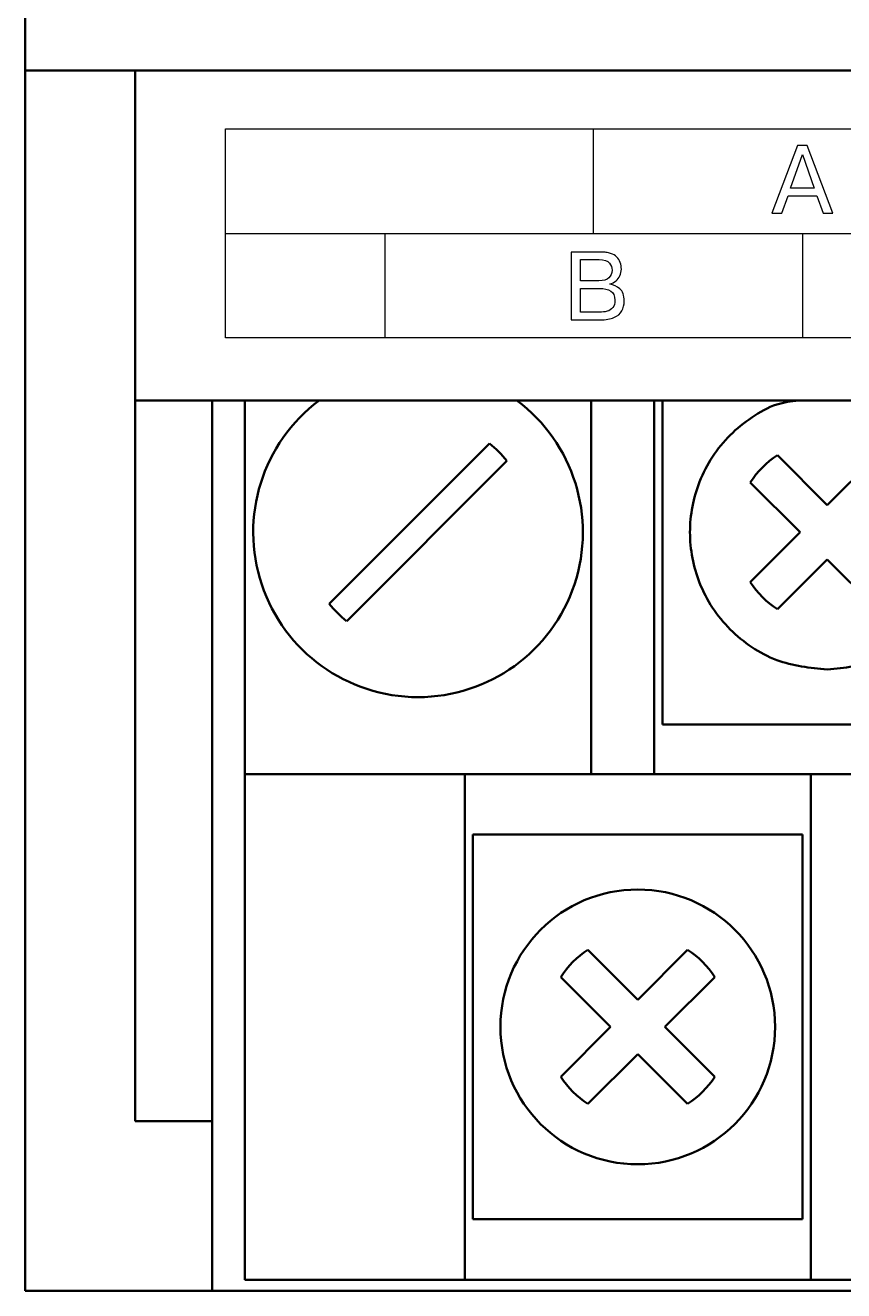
# Model space of a CAD drawing. Header units: millimetres. Extents: x 3520 to 8864, y 403 to 1747.
# Drawn here: x 5678.12 to 5693.02, y 1207 to 1230.02 of the extents above; entities that cross this region are included whole.
import ezdxf

# ---------------------------------------------------------------- set-up
doc = ezdxf.new("R2010")
doc.units = ezdxf.units.MM
doc.layers.add('main', color=5, linetype='Continuous', lineweight=50)
doc.layers.add('text', color=250, linetype='Continuous')

msp = doc.modelspace()

# ---------------------------------------------------------------- linework, layer by layer
at = {"layer": 'main', "color": 0, "linetype": 'Continuous'}
for p, q in [((5678.124, 1233.494), (5678.124, 1229.2)), ((5678.124, 1229.2), (5741.124, 1229.2)), ((5678.124, 1207), (5678.124, 1229.2)), ((5680.124, 1229.2), (5680.124, 1223.2)), ((5680.124, 1223.2), (5739.124, 1223.2)), ((5680.124, 1210.085), (5680.124, 1223.2)), ((5681.524, 1210.085), (5681.524, 1223.2)), ((5682.124, 1223.2), (5682.124, 1216.4)), ((5688.424, 1223.2), (5688.424, 1217.4)), ((5689.574, 1217.4), (5689.574, 1223.2)), ((5689.724, 1223.2), (5689.724, 1220.8)), ((5686.574, 1222.416), (5683.659, 1219.5)), ((5691.817, 1222.202), (5692.724, 1221.295)), ((5692.724, 1221.295), (5693.632, 1222.202)), ((5683.975, 1219.184), (5686.89, 1222.1)), ((5692.229, 1220.8), (5691.322, 1221.707)), ((5689.724, 1220.8), (5689.724, 1217.3)), ((5691.322, 1219.893), (5692.229, 1220.8)), ((5692.724, 1220.305), (5691.817, 1219.398)), ((5693.632, 1219.398), (5692.724, 1220.305)), ((5688.424, 1217.4), (5688.424, 1216.4)), ((5689.574, 1216.4), (5689.574, 1217.4)), ((5689.724, 1217.3), (5695.724, 1217.3)), ((5688.424, 1216.4), (5682.124, 1216.4)), ((5682.124, 1216.4), (5682.124, 1208.2)), ((5686.124, 1216.4), (5686.124, 1208.2)), ((5688.424, 1216.4), (5689.574, 1216.4)), ((5695.874, 1216.4), (5689.574, 1216.4)), ((5692.424, 1216.4), (5692.424, 1208.2)), ((5686.274, 1215.3), (5686.274, 1211.8)), ((5692.274, 1215.3), (5686.274, 1215.3)), ((5692.274, 1211.8), (5692.274, 1215.3)), ((5689.274, 1212.295), (5688.367, 1213.202)), ((5690.182, 1213.202), (5689.274, 1212.295)), ((5687.872, 1212.707), (5688.779, 1211.8)), ((5689.769, 1211.8), (5690.677, 1212.707)), ((5686.274, 1211.8), (5686.274, 1208.3)), ((5688.779, 1211.8), (5687.872, 1210.893)), ((5690.677, 1210.893), (5689.769, 1211.8)), ((5692.274, 1208.3), (5692.274, 1211.8)), ((5688.367, 1210.398), (5689.274, 1211.305)), ((5689.274, 1211.305), (5690.182, 1210.398)), ((5681.524, 1210.085), (5680.124, 1210.085)), ((5681.524, 1210.085), (5681.524, 1207)), ((5682.124, 1208.2), (5682.124, 1207.2)), ((5686.124, 1207.2), (5686.124, 1208.2)), ((5686.274, 1208.3), (5692.274, 1208.3)), ((5692.424, 1208.2), (5692.424, 1207.2)), ((5682.124, 1207.2), (5686.124, 1207.2)), ((5686.124, 1207.2), (5692.424, 1207.2)), ((5692.424, 1207.2), (5693.574, 1207.2)), ((5681.524, 1207), (5678.124, 1207)), ((5681.524, 1207), (5737.724, 1207))]:
    msp.add_line(p, q, dxfattribs=at)
msp.add_circle((5689.274, 1211.8), 2.5, dxfattribs=at)
for centre, radius, start, end in [((5685.274, 1220.8), 3, 126.8699, 53.1301), ((5685.274, 1220.8), 2.074, 38.8078, 51.1922), ((5692.724, 1220.8), 1.67, 122.9031, 147.0969), ((5692.724, 1220.8), 1.67, 212.9031, 237.0969), ((5685.274, 1220.8), 2.074, 218.8078, 231.1922), ((5689.274, 1211.8), 1.67, 122.9031, 147.0969), ((5689.274, 1211.8), 1.67, 32.9031, 57.0969), ((5689.274, 1211.8), 1.67, 212.9031, 237.0969), ((5689.274, 1211.8), 1.67, 302.9031, 327.0969)]:
    msp.add_arc(centre, radius, start, end, dxfattribs=at)
for points, knots in [([(5692.724, 1218.3), (5692.41, 1218.334), (5691.925, 1218.385), (5691.342, 1218.697), (5690.945, 1219.02), (5690.619, 1219.418), (5690.318, 1220), (5690.164, 1220.8), (5690.318, 1221.6), (5690.62, 1222.182), (5690.944, 1222.581), (5691.343, 1222.9), (5691.762, 1223.142), (5692.066, 1223.182), (5692.2, 1223.2)], [0, 0, 0, 0, 0.128485, 0.198429, 0.2683, 0.338244, 0.408114, 0.536599, 0.665084, 0.735028, 0.804899, 0.874843, 0.944714, 1, 1, 1, 1]), ([(5693.249, 1223.2), (5693.383, 1223.182), (5693.687, 1223.142), (5694.106, 1222.899), (5694.505, 1222.581), (5694.829, 1222.182), (5695.131, 1221.6), (5695.285, 1220.8), (5695.131, 1220), (5694.829, 1219.417), (5694.504, 1219.02), (5694.107, 1218.697), (5693.524, 1218.385), (5693.039, 1218.334), (5692.724, 1218.3)], [0, 0, 0, 0, 0.055286, 0.12523, 0.195101, 0.265045, 0.334916, 0.463401, 0.591886, 0.66183, 0.7317, 0.801644, 0.871515, 1, 1, 1, 1])]:
    msp.add_open_spline(points, degree=3, knots=knots, dxfattribs=at)
at = {"layer": 'text', "color": 0}
for points, knots in [([(5681.771, 1224.338), (5681.771, 1224.338), (5736.971, 1224.338), (5736.971, 1224.338), (5736.971, 1224.338), (5736.971, 1224.338), (5736.971, 1228.138), (5736.971, 1228.138), (5736.971, 1228.138), (5736.971, 1228.138), (5681.771, 1228.138), (5681.771, 1228.138), (5681.771, 1228.138), (5681.771, 1228.138), (5681.771, 1224.338), (5681.771, 1224.338)], [0, 0, 0, 0, 0.25, 0.25, 0.25, 0.25, 0.5, 0.5, 0.5, 0.5, 0.75, 0.75, 0.75, 0.75, 1, 1, 1, 1]), ([(5692.01, 1226.924), (5692.01, 1226.924), (5691.894, 1226.604), (5691.894, 1226.604), (5691.894, 1226.604), (5691.894, 1226.604), (5691.716, 1226.604), (5691.716, 1226.604), (5691.716, 1226.604), (5691.716, 1226.604), (5692.183, 1227.839), (5692.183, 1227.839), (5692.183, 1227.839), (5692.183, 1227.839), (5692.36, 1227.839), (5692.36, 1227.839), (5692.36, 1227.839), (5692.36, 1227.839), (5692.827, 1226.604), (5692.827, 1226.604), (5692.827, 1226.604), (5692.827, 1226.604), (5692.649, 1226.604), (5692.649, 1226.604), (5692.649, 1226.604), (5692.649, 1226.604), (5692.532, 1226.924), (5692.532, 1226.924), (5692.532, 1226.924), (5692.532, 1226.924), (5692.01, 1226.924), (5692.01, 1226.924)], [0, 0, 0, 0, 0.125, 0.125, 0.125, 0.125, 0.25, 0.25, 0.25, 0.25, 0.375, 0.375, 0.375, 0.375, 0.5, 0.5, 0.5, 0.5, 0.625, 0.625, 0.625, 0.625, 0.75, 0.75, 0.75, 0.75, 0.875, 0.875, 0.875, 0.875, 1, 1, 1, 1]), ([(5692.056, 1227.063), (5692.056, 1227.063), (5692.486, 1227.063), (5692.486, 1227.063), (5692.486, 1227.063), (5692.486, 1227.063), (5692.271, 1227.671), (5692.271, 1227.671), (5692.271, 1227.671), (5692.271, 1227.671), (5692.056, 1227.063), (5692.056, 1227.063)], [0, 0, 0, 0, 0.333333, 0.333333, 0.333333, 0.333333, 0.666667, 0.666667, 0.666667, 0.666667, 1, 1, 1, 1]), ([(5688.064, 1225.899), (5688.064, 1225.899), (5688.606, 1225.899), (5688.606, 1225.899), (5688.606, 1225.899), (5688.64, 1225.899), (5688.672, 1225.897), (5688.699, 1225.893), (5688.699, 1225.893), (5688.727, 1225.889), (5688.753, 1225.883), (5688.778, 1225.874), (5688.778, 1225.874), (5688.825, 1225.859), (5688.863, 1225.837), (5688.892, 1225.808), (5688.892, 1225.808), (5688.921, 1225.78), (5688.942, 1225.747), (5688.955, 1225.71), (5688.955, 1225.71), (5688.968, 1225.672), (5688.975, 1225.631), (5688.975, 1225.585), (5688.975, 1225.585), (5688.975, 1225.544), (5688.966, 1225.505), (5688.95, 1225.468), (5688.95, 1225.468), (5688.934, 1225.431), (5688.91, 1225.399), (5688.878, 1225.372), (5688.878, 1225.372), (5688.846, 1225.345), (5688.809, 1225.328), (5688.768, 1225.321), (5688.768, 1225.321), (5688.768, 1225.321), (5688.768, 1225.316), (5688.768, 1225.316), (5688.768, 1225.316), (5688.832, 1225.305), (5688.891, 1225.277), (5688.946, 1225.231), (5688.946, 1225.231), (5689, 1225.184), (5689.028, 1225.111), (5689.028, 1225.009), (5689.028, 1225.009), (5689.028, 1224.94), (5689.013, 1224.879), (5688.984, 1224.828), (5688.984, 1224.828), (5688.955, 1224.776), (5688.907, 1224.736), (5688.841, 1224.707), (5688.841, 1224.707), (5688.776, 1224.679), (5688.691, 1224.664), (5688.587, 1224.664), (5688.587, 1224.664), (5688.587, 1224.664), (5688.064, 1224.664), (5688.064, 1224.664), (5688.064, 1224.664), (5688.064, 1224.664), (5688.064, 1225.899), (5688.064, 1225.899)], [0, 0, 0, 0, 0.058824, 0.058824, 0.058824, 0.058824, 0.117647, 0.117647, 0.117647, 0.117647, 0.176471, 0.176471, 0.176471, 0.176471, 0.235294, 0.235294, 0.235294, 0.235294, 0.294118, 0.294118, 0.294118, 0.294118, 0.352941, 0.352941, 0.352941, 0.352941, 0.411765, 0.411765, 0.411765, 0.411765, 0.470588, 0.470588, 0.470588, 0.470588, 0.529412, 0.529412, 0.529412, 0.529412, 0.588235, 0.588235, 0.588235, 0.588235, 0.647059, 0.647059, 0.647059, 0.647059, 0.705882, 0.705882, 0.705882, 0.705882, 0.764706, 0.764706, 0.764706, 0.764706, 0.823529, 0.823529, 0.823529, 0.823529, 0.882353, 0.882353, 0.882353, 0.882353, 0.941176, 0.941176, 0.941176, 0.941176, 1, 1, 1, 1]), ([(5688.23, 1225.76), (5688.23, 1225.76), (5688.23, 1225.376), (5688.23, 1225.376), (5688.23, 1225.376), (5688.23, 1225.376), (5688.564, 1225.376), (5688.564, 1225.376), (5688.564, 1225.376), (5688.652, 1225.376), (5688.714, 1225.394), (5688.75, 1225.431), (5688.75, 1225.431), (5688.787, 1225.467), (5688.805, 1225.513), (5688.805, 1225.568), (5688.805, 1225.568), (5688.805, 1225.615), (5688.789, 1225.659), (5688.758, 1225.699), (5688.758, 1225.699), (5688.727, 1225.74), (5688.664, 1225.76), (5688.569, 1225.76), (5688.569, 1225.76), (5688.569, 1225.76), (5688.23, 1225.76), (5688.23, 1225.76)], [0, 0, 0, 0, 0.142857, 0.142857, 0.142857, 0.142857, 0.285714, 0.285714, 0.285714, 0.285714, 0.428571, 0.428571, 0.428571, 0.428571, 0.571429, 0.571429, 0.571429, 0.571429, 0.714286, 0.714286, 0.714286, 0.714286, 0.857143, 0.857143, 0.857143, 0.857143, 1, 1, 1, 1]), ([(5688.23, 1225.236), (5688.23, 1225.236), (5688.23, 1224.804), (5688.23, 1224.804), (5688.23, 1224.804), (5688.23, 1224.804), (5688.574, 1224.804), (5688.574, 1224.804), (5688.574, 1224.804), (5688.625, 1224.804), (5688.672, 1224.81), (5688.714, 1224.821), (5688.714, 1224.821), (5688.757, 1224.833), (5688.791, 1224.855), (5688.818, 1224.887), (5688.818, 1224.887), (5688.845, 1224.92), (5688.858, 1224.965), (5688.858, 1225.023), (5688.858, 1225.023), (5688.858, 1225.101), (5688.833, 1225.157), (5688.782, 1225.188), (5688.782, 1225.188), (5688.731, 1225.22), (5688.662, 1225.236), (5688.574, 1225.236), (5688.574, 1225.236), (5688.574, 1225.236), (5688.23, 1225.236), (5688.23, 1225.236)], [0, 0, 0, 0, 0.125, 0.125, 0.125, 0.125, 0.25, 0.25, 0.25, 0.25, 0.375, 0.375, 0.375, 0.375, 0.5, 0.5, 0.5, 0.5, 0.625, 0.625, 0.625, 0.625, 0.75, 0.75, 0.75, 0.75, 0.875, 0.875, 0.875, 0.875, 1, 1, 1, 1])]:
    msp.add_open_spline(points, degree=3, knots=knots, dxfattribs=at)
for points in [[(5688.471, 1226.238), (5688.471, 1226.238), (5688.471, 1228.138), (5688.471, 1228.138)], [(5681.771, 1226.238), (5681.771, 1226.238), (5736.971, 1226.238), (5736.971, 1226.238)], [(5684.671, 1226.238), (5684.671, 1226.238), (5684.671, 1224.338), (5684.671, 1224.338)], [(5692.271, 1226.238), (5692.271, 1226.238), (5692.271, 1224.338), (5692.271, 1224.338)]]:
    msp.add_open_spline(points, degree=3, dxfattribs=at)

doc.saveas('drawing.dxf')
